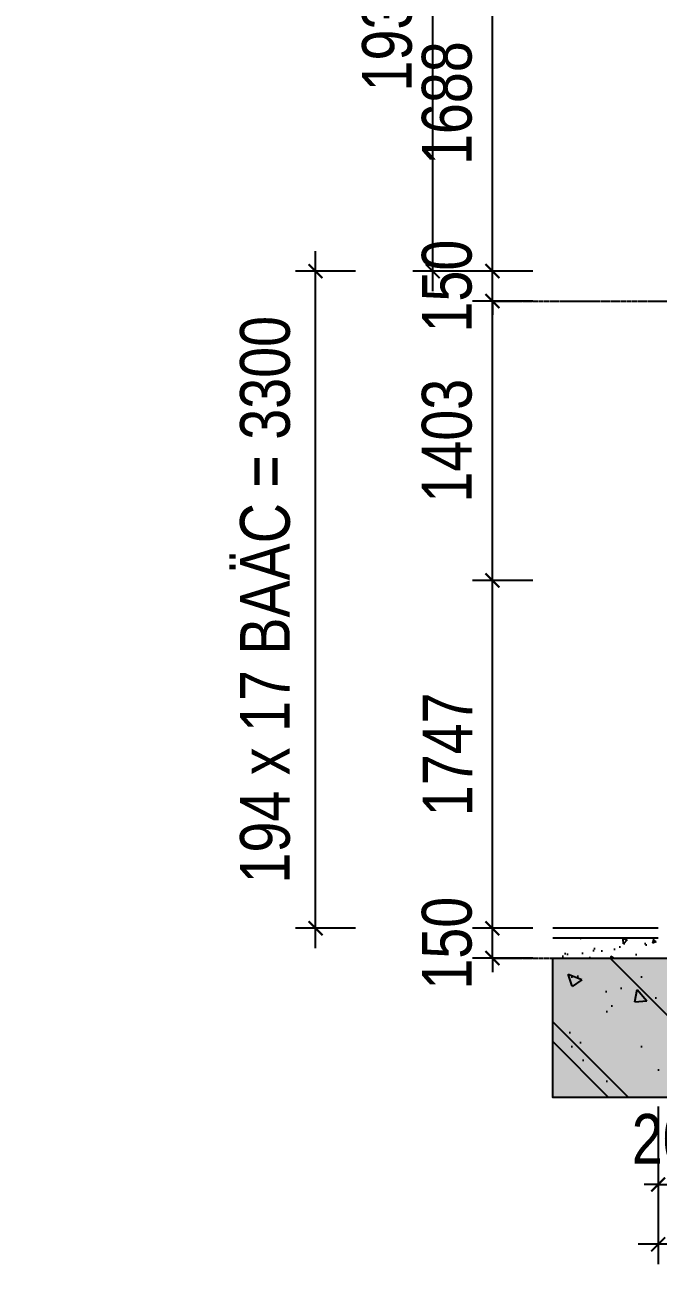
# Model space of a CAD drawing. Header units: millimetres. Extents: x 379264 to 1158416, y -283062 to 356890.
# Drawn here: x 707826 to 709416, y -65446 to -62334 of the extents above; entities that cross this region are included whole.
import ezdxf

# ---------------------------------------------------------------- set-up
doc = ezdxf.new("R2010")
doc.units = ezdxf.units.MM
doc.linetypes.add('BLOCK A - CHI TIET THANG 2$0$Center101', pattern=[13, 10, -1, 1, -1])
for name, color, linetype in [('11PM. DIM', 2, 'Continuous'), ('BLOCK A - CHI TIET THANG 2$0$Basement Grid Line', 250, 'BLOCK A - CHI TIET THANG 2$0$Center101'), ('BLOCK A - CHI TIET THANG 2$0$Concrete Hatch', 218, 'Continuous'), ('BLOCK A - CHI TIET THANG 2$0$Concrete Line', 6, 'Continuous'), ('BLOCK A - CHI TIET THANG 2$0$Concrete Solid', 216, 'Continuous'), ('BLOCK A - CHI TIET THANG 2$0$Hatch vat lieu', 252, 'Continuous'), ('BLOCK A - CHI TIET THANG 2$0$Net cat Tuong', 4, 'Continuous')]:
    doc.layers.add(name, color=color, linetype=linetype)
doc.styles.add('[PMDC2013]STYLE', font='arial.ttf', dxfattribs={"width": 0.8})
doc.dimstyles.new('BLOCK A - CHI TIET THANG 1$0$Dim 50 (A1-A2)', dxfattribs={"dimscale": 50, "dimtxt": 2.5, "dimasz": 0.7, "dimexe": 1, "dimexo": 1, "dimgap": 1, "dimtad": 1, "dimdec": 0, "dimzin": 12, "dimdsep": 46, "dimtxsty": '[PMDC2013]STYLE', "dimblk": 'ARCHTICK', "dimcen": 0, "dimdle": 1, "dimclrd": 2, "dimclre": 2, "dimclrt": 4, "dimadec": 0, "dimazin": 0, "dimtfac": 1, "dimtdec": 0, "dimtix": 1, "dimtmove": 2, "dimatfit": 3, "dimldrblk": 'ARCHTICK', "dimfxl": 1, "dimtolj": 1, "dimtzin": 0, "dimarcsym": 0})

# ---------------------------------------------------------------- blocks, each defined once
blk = doc.blocks.new('_ArchTick')
at = {"color": 0, "linetype": 'ByBlock', "const_width": 0.15}
blk.add_lwpolyline([(-0.5, -0.5), (0.5, 0.5)], dxfattribs=at)
blk = doc.blocks.new('*D1733')
at = {"layer": '11PM. DIM', "color": 2, "lineweight": -2, "transparency": 16777216}
for p, q in [((708555.7755853285, -64652.90308819509), (708555.7755853285, -62902.90308819507)), ((708655.7755853278, -62952.90308819507), (708505.7755853285, -62952.90308819507)), ((708655.7755853278, -64602.90308819509), (708505.7755853285, -64602.90308819509))]:
    blk.add_line(p, q, dxfattribs=at)
at = {"layer": 'Defpoints', "color": 0, "transparency": 16777216}
for p in [(708555.7755853285, -62952.90308819507), (708705.7755853278, -62952.90308819507), (708705.7755853278, -64602.90308819509)]:
    blk.add_point(p, dxfattribs=at)
at = {"layer": '11PM. DIM', "color": 2, "lineweight": -2, "transparency": 16777216, "xscale": 35, "yscale": 35, "zscale": 35}
for p, rotation in [((708555.7755853285, -62952.90308819507), 90), ((708555.7755853285, -64602.90308819509), 270)]:
    blk.add_blockref('_ArchTick', p, dxfattribs=dict(at, rotation=rotation))
at = {"layer": '11PM. DIM', "color": 4, "transparency": 16777216, "insert": (708429.5903875112, -63777.90308819527), "char_height": 125, "attachment_point": 5, "rotation": 90, "style": '[PMDC2013]STYLE'}
blk.add_mtext('\\A1;194 x 17 BAÄC = 3300', dxfattribs=at)
blk = doc.blocks.new('*D1734')
at = {"layer": '11PM. DIM', "color": 2, "lineweight": -2, "transparency": 16777216}
for p, q in [((708849.9191879118, -63002.90308819507), (708849.9191879118, -60652.90308819516)), ((708949.9191879113, -60702.90308819516), (708799.9191879118, -60702.90308819516)), ((708949.9191879113, -62952.90308819507), (708799.9191879118, -62952.90308819507))]:
    blk.add_line(p, q, dxfattribs=at)
at = {"layer": 'Defpoints', "color": 0, "transparency": 16777216}
for p in [(708849.9191879118, -60702.90308819516), (708999.9191879113, -60702.90308819516), (708999.9191879113, -62952.90308819507)]:
    blk.add_point(p, dxfattribs=at)
at = {"layer": '11PM. DIM', "color": 2, "lineweight": -2, "transparency": 16777216, "xscale": 35, "yscale": 35, "zscale": 35}
for p, rotation in [((708849.9191879118, -60702.90308819516), 90), ((708849.9191879118, -62952.90308819507), 270)]:
    blk.add_blockref('_ArchTick', p, dxfattribs=dict(at, rotation=rotation))
at = {"layer": '11PM. DIM', "color": 4, "transparency": 16777216, "insert": (708735.9270323864, -61827.90308819531), "char_height": 125, "attachment_point": 5, "rotation": 90, "style": '[PMDC2013]STYLE'}
blk.add_mtext('\\A1;193 x 24 baäc = 4500', dxfattribs=at)
blk = doc.blocks.new('*D1736')
at = {"layer": '11PM. DIM', "color": 2, "lineweight": -2, "transparency": 16777216}
for p, q in [((708999.9191879118, -64602.90308819507), (708999.9191879118, -64567.90308819507)), ((709101.2334292893, -64602.90308819507), (708949.9191879118, -64602.90308819507)), ((708999.9191879118, -64677.90308819513), (708999.9191879118, -64602.90308819507)), ((709101.2334292893, -64677.90308819513), (708949.9191879118, -64677.90308819513)), ((708999.9191879118, -64677.90308819513), (708999.9191879118, -64712.90308819513))]:
    blk.add_line(p, q, dxfattribs=at)
at = {"layer": 'Defpoints', "color": 0, "transparency": 16777216}
for p in [(708999.9191879118, -64602.90308819507), (709151.2334292893, -64602.90308819507), (709151.2334292893, -64677.90308819513)]:
    blk.add_point(p, dxfattribs=at)
at = {"layer": '11PM. DIM', "color": 2, "lineweight": -2, "transparency": 16777216, "xscale": 35, "yscale": 35, "zscale": 35}
for p, rotation in [((708999.9191879118, -64602.90308819507), 270), ((708999.9191879118, -64677.90308819513), 90)]:
    blk.add_blockref('_ArchTick', p, dxfattribs=dict(at, rotation=rotation))
at = {"layer": '11PM. DIM', "color": 4, "transparency": 16777216, "insert": (708886.0975644465, -64640.40308819529), "char_height": 125, "attachment_point": 5, "rotation": 90, "style": '[PMDC2013]STYLE'}
blk.add_mtext('\\A1;150', dxfattribs=at)
blk = doc.blocks.new('*D1737')
at = {"layer": '11PM. DIM', "color": 2, "lineweight": -2, "transparency": 16777216}
for p, q in [((708999.9191879118, -64652.90308819507), (708999.9191879118, -63679.37437601251)), ((709101.2334292893, -63729.37437601251), (708949.9191879118, -63729.37437601251)), ((709101.2334292893, -64602.90308819507), (708949.9191879118, -64602.90308819507))]:
    blk.add_line(p, q, dxfattribs=at)
at = {"layer": 'Defpoints', "color": 0, "transparency": 16777216}
for p in [(708999.9191879118, -63729.37437601251), (709151.2334292893, -63729.37437601251), (709151.2334292893, -64602.90308819507)]:
    blk.add_point(p, dxfattribs=at)
at = {"layer": '11PM. DIM', "color": 2, "lineweight": -2, "transparency": 16777216, "xscale": 35, "yscale": 35, "zscale": 35}
for p, rotation in [((708999.9191879118, -63729.37437601251), 90), ((708999.9191879118, -64602.90308819507), 270)]:
    blk.add_blockref('_ArchTick', p, dxfattribs=dict(at, rotation=rotation))
at = {"layer": '11PM. DIM', "color": 4, "transparency": 16777216, "insert": (708887.1633898217, -64166.13873210398), "char_height": 125, "attachment_point": 5, "rotation": 90, "style": '[PMDC2013]STYLE'}
blk.add_mtext('\\A1;1747', dxfattribs=at)
blk = doc.blocks.new('*D1738')
at = {"layer": '11PM. DIM', "color": 2, "lineweight": -2, "transparency": 16777216}
for p, q in [((708999.9191879118, -63779.37437601251), (708999.9191879118, -62977.90308819513)), ((709101.2334292893, -63027.90308819513), (708949.9191879118, -63027.90308819513)), ((709101.2334292893, -63729.37437601251), (708949.9191879118, -63729.37437601251))]:
    blk.add_line(p, q, dxfattribs=at)
at = {"layer": 'Defpoints', "color": 0, "transparency": 16777216}
for p in [(708999.9191879118, -63027.90308819513), (709151.2334292893, -63027.90308819513), (709151.2334292893, -63729.37437601251)]:
    blk.add_point(p, dxfattribs=at)
at = {"layer": '11PM. DIM', "color": 2, "lineweight": -2, "transparency": 16777216, "xscale": 35, "yscale": 35, "zscale": 35}
for p, rotation in [((708999.9191879118, -63027.90308819513), 90), ((708999.9191879118, -63729.37437601251), 270)]:
    blk.add_blockref('_ArchTick', p, dxfattribs=dict(at, rotation=rotation))
at = {"layer": '11PM. DIM', "color": 4, "transparency": 16777216, "insert": (708886.0549314314, -63378.63873210401), "char_height": 125, "attachment_point": 5, "rotation": 90, "style": '[PMDC2013]STYLE'}
blk.add_mtext('\\A1;1403', dxfattribs=at)
blk = doc.blocks.new('*D1739')
at = {"layer": '11PM. DIM', "color": 2, "lineweight": -2, "transparency": 16777216}
for p, q in [((708999.9191879118, -62952.90308819507), (708999.9191879118, -62917.90308819507)), ((709101.2334292893, -62952.90308819507), (708949.9191879118, -62952.90308819507)), ((708999.9191879118, -63027.90308819513), (708999.9191879118, -62952.90308819507)), ((709101.2334292893, -63027.90308819513), (708949.9191879118, -63027.90308819513)), ((708999.9191879118, -63027.90308819513), (708999.9191879118, -63062.90308819513))]:
    blk.add_line(p, q, dxfattribs=at)
at = {"layer": 'Defpoints', "color": 0, "transparency": 16777216}
for p in [(708999.9191879118, -62952.90308819507), (709151.2334292893, -62952.90308819507), (709151.2334292893, -63027.90308819513)]:
    blk.add_point(p, dxfattribs=at)
at = {"layer": '11PM. DIM', "color": 2, "lineweight": -2, "transparency": 16777216, "xscale": 35, "yscale": 35, "zscale": 35}
for p, rotation in [((708999.9191879118, -62952.90308819507), 270), ((708999.9191879118, -63027.90308819513), 90)]:
    blk.add_blockref('_ArchTick', p, dxfattribs=dict(at, rotation=rotation))
at = {"layer": '11PM. DIM', "color": 4, "transparency": 16777216, "insert": (708886.0975644465, -62990.40308819529), "char_height": 125, "attachment_point": 5, "rotation": 90, "style": '[PMDC2013]STYLE'}
blk.add_mtext('\\A1;150', dxfattribs=at)
blk = doc.blocks.new('*D1740')
at = {"layer": '11PM. DIM', "color": 2, "lineweight": -2, "transparency": 16777216}
for p, q in [((708999.9191879118, -63002.90308819507), (708999.9191879118, -62059.15308819509)), ((709101.2334292893, -62109.15308819509), (708949.9191879118, -62109.15308819509)), ((709101.2334292893, -62952.90308819507), (708949.9191879118, -62952.90308819507))]:
    blk.add_line(p, q, dxfattribs=at)
at = {"layer": 'Defpoints', "color": 0, "transparency": 16777216}
for p in [(708999.9191879118, -62109.15308819509), (709151.2334292893, -62109.15308819509), (709151.2334292893, -62952.90308819507)]:
    blk.add_point(p, dxfattribs=at)
at = {"layer": '11PM. DIM', "color": 2, "lineweight": -2, "transparency": 16777216, "xscale": 35, "yscale": 35, "zscale": 35}
for p, rotation in [((708999.9191879118, -62109.15308819509), 90), ((708999.9191879118, -62952.90308819507), 270)]:
    blk.add_blockref('_ArchTick', p, dxfattribs=dict(at, rotation=rotation))
at = {"layer": '11PM. DIM', "color": 4, "transparency": 16777216, "insert": (708886.0975644465, -62531.02808819527), "char_height": 125, "attachment_point": 5, "rotation": 90, "style": '[PMDC2013]STYLE'}
blk.add_mtext('\\A1;1688', dxfattribs=at)
blk = doc.blocks.new('*D1744')
at = {"layer": '11PM. DIM', "color": 2, "lineweight": -2, "transparency": 16777216}
for p, q in [((709416.2550891005, -65050.51255119033), (709416.2550891005, -65296.32994718266)), ((709516.2550891005, -65050.51255119033), (709516.2550891005, -65296.32994718266)), ((709416.2550891005, -65246.32994718266), (709381.2550891005, -65246.32994718266)), ((709416.2550891005, -65246.32994718266), (709516.2550891005, -65246.32994718266)), ((709516.2550891005, -65246.32994718266), (709551.2550891005, -65246.32994718266))]:
    blk.add_line(p, q, dxfattribs=at)
at = {"layer": 'Defpoints', "color": 0, "transparency": 16777216}
for p in [(709416.2550891005, -65000.51255119033), (709516.2550891005, -65000.51255119033), (709516.2550891005, -65246.32994718266)]:
    blk.add_point(p, dxfattribs=at)
at = {"layer": '11PM. DIM', "color": 2, "lineweight": -2, "transparency": 16777216, "xscale": 35, "yscale": 35, "zscale": 35}
blk.add_blockref('_ArchTick', (709416.2550891005, -65246.32994718266), dxfattribs=at)
at = {"layer": '11PM. DIM', "color": 2, "lineweight": -2, "transparency": 16777216, "xscale": 35, "yscale": 35, "zscale": 35, "rotation": 180}
blk.add_blockref('_ArchTick', (709516.2550891005, -65246.32994718266), dxfattribs=at)
at = {"layer": '11PM. DIM', "color": 4, "transparency": 16777216, "insert": (709466.2550891005, -65132.50832371745), "char_height": 125, "attachment_point": 5, "style": '[PMDC2013]STYLE'}
blk.add_mtext('\\A1;200', dxfattribs=at)
blk = doc.blocks.new('*D1748')
at = {"layer": '11PM. DIM', "color": 2, "lineweight": -2, "transparency": 16777216}
for p, q in [((709416.2550891005, -65050.51255119033), (709416.2550891005, -65446.32994718263)), ((712366.2550879961, -65050.51255119033), (712366.2550879961, -65446.32994718263)), ((712416.2550879961, -65396.32994718263), (709366.2550891005, -65396.32994718263))]:
    blk.add_line(p, q, dxfattribs=at)
at = {"layer": 'Defpoints', "color": 0, "transparency": 16777216}
for p in [(709416.2550891005, -65000.51255119033), (712366.2550879961, -65000.51255119033), (709416.2550891005, -65396.32994718263)]:
    blk.add_point(p, dxfattribs=at)
at = {"layer": '11PM. DIM', "color": 2, "lineweight": -2, "transparency": 16777216, "xscale": 35, "yscale": 35, "zscale": 35, "rotation": 180}
blk.add_blockref('_ArchTick', (709416.2550891005, -65396.32994718263), dxfattribs=at)
at = {"layer": '11PM. DIM', "color": 2, "lineweight": -2, "transparency": 16777216, "xscale": 35, "yscale": 35, "zscale": 35}
blk.add_blockref('_ArchTick', (712366.2550879961, -65396.32994718263), dxfattribs=at)
at = {"layer": '11PM. DIM', "color": 4, "transparency": 16777216, "insert": (710891.2550885483, -65282.50832371742), "char_height": 125, "attachment_point": 5, "style": '[PMDC2013]STYLE'}
blk.add_mtext('\\A1;5900', dxfattribs=at)
blk = doc.blocks.new('*U1684')
at = {"layer": 'BLOCK A - CHI TIET THANG 2$0$Concrete Hatch'}
h = blk.add_hatch(dxfattribs=at)
h.set_pattern_fill('CONCRETE', color=256, scale=100, style=0, pattern_type=2)
h.set_pattern_definition([(45, (-7899.999999999999, -649.9999999999999), (-353.5533905932737, 353.5533905932738), []), (45, (-7899.999999999999, -549.9999999999999), (-707.1067811865474, 707.1067811865476), []), (49.99999999999999, (-7899.999999999999, -649.9999999999999), (717.2601826007534, -62.75213498259511), [75, -825]), (355, (-7899.999999999999, -649.9999999999999), (-138.751333613, 752.1921337000118), [60, -660]), (100.4514, (-7840.228319999999, -655.2293399999999), (578.5093817140216, 689.4395420609536), [63.74019000000001, -701.142112]), (46.18420000000001, (-7899.999999999999, -449.9999999999999), (1067.241048625644, -165.5190143290181), [112.5, -1237.5]), (96.6356, (-7811.063254999999, -463.7933069999999), (934.6627055487033, 974.1178709004417), [95.610288, -1051.713]), (351.1842, (-7899.999999999999, -449.9999999999999), (934.6619451336272, 974.1186009253246), [90, -990]), (21, (-7799.999999999999, -499.9999999999999), (596.9070521184617, -402.6188906653388), [75, -825]), (326.0000000000001, (-7799.999999999999, -499.9999999999999), (243.3153319215817, 725.150045046853), [60, -660]), (71.4514, (-7750.257766999999, -533.5516059999999), (840.22262858149, 322.5304967099524), [63.74019000000001, -701.142112]), (37.50000000000001, (-7899.999999999999, -649.9999999999999), (12.15985531729067, 332.8938538313115), [0, -652, 0, -670, 0, -662.5]), (7.499999999999999, (-7899.999999999999, -649.9999999999999), (263.0695374421486, 394.4117118823602), [0, -382, 0, -637, 0, -252.5]), (327.5, (-8122.999999999999, -649.9999999999999), (533.8224361724091, -22.5548717343798), [0, -250, 0, -780, 0, -1035]), (317.5, (-8223, -649.9999999999999), (583.1861693423863, 100.1049823323176), [0, -325, 0, -518, 0, -735]), (0, (-7549.999999999999, -299.9999999999999), (0, 1750), [175, -1575]), (0, (-7024.999999999999, 50.00000000000011), (0, 1750), [175, -1575]), (0, (-7374.999999999999, 750), (0, 1750), [175, -700, 175, -700]), (90, (-7549.999999999999, -299.9999999999999), (-1750, 1.071565949253934e-13), [175, -1575]), (90, (-7374.999999999999, 750), (-1750, 1.071565949253934e-13), [175, -1575]), (90, (-6849.999999999999, 50.00000000000011), (-1750, 1.071565949253934e-13), [175, -1575]), (90, (-6499.999999999999, 575), (-1750, 1.071565949253934e-13), [175, -1575]), (135, (-7374.999999999999, -299.9999999999999), (-1750.03271489421, 1.77635683940025e-13), [247.52, -2227.4]), (135, (-7199.999999999999, 750), (-1750.03271489421, 1.77635683940025e-13), [247.52, -2227.4]), (45, (-7024.999999999999, 50.00000000000011), (1.77635683940025e-13, 1750.03271489421), [247.52, -494.97, 247.52, -1484.91]), (0, (-8250, -649.9999999999999), (175, 175), [-350, 0])])
h.paths.add_polyline_path([(-7899.999999999999, 50), (-7899.999999999999, -649.9999999999999), (50, -650), (50, 50)])
at = {"layer": 'BLOCK A - CHI TIET THANG 2$0$Concrete Solid'}
blk.add_hatch(color=256, dxfattribs=at).paths.add_polyline_path([(-7899.999999999999, 50), (-7899.999999999999, -649.9999999999999), (50, -650), (50, 50)])
at = {"layer": 'BLOCK A - CHI TIET THANG 2$0$Concrete Line'}
blk.add_lwpolyline([(-7899.999999999999, 50), (-7899.999999999999, -649.9999999999999), (50, -650), (50, 50)], close=True, dxfattribs=at)

msp = doc.modelspace()

# ---------------------------------------------------------------- hatches: boundary and pattern name
at = {"layer": 'BLOCK A - CHI TIET THANG 2$0$Hatch vat lieu'}
h = msp.add_hatch(dxfattribs=at)
h.set_pattern_fill('AR-CONC', color=256, scale=0.5, angle=180)
h.set_pattern_definition([(229.9999999999999, (708973.1137270661, -54600.98895859145), (-91.092334498002, 7.96954276945156), [9.52499999999995, -104.7749999999996]), (175, (708973.1137270661, -54600.98895859145), (17.62171071248465, -95.52842261951757), [7.619999999999981, -83.8202920849997]), (280.4514446999994, (708965.522723566, -54600.32483184146), (-73.47062354517665, -87.55887595609754), [8.095004399999942, -89.04512229999953]), (226.1841999999999, (708973.1137270661, -54626.38895859146), (-135.539520446065, 21.0211639663636), [14.28749999999997, -157.1624999999996]), (276.6355576099992, (708961.8187770661, -54624.63720859145), (-118.7020670257515, -123.7130622988607), [12.14251156999993, -133.5678040799988]), (171.18415117, (708973.1137270661, -54626.38895859146), (-118.7020670324885, -123.7130622927663), [11.42998353499997, -125.7298659599997]), (200.9999999999999, (708960.413727066, -54620.03895859145), (-75.80719563456624, 51.13259909354382), [9.524999999999952, -104.7749999999996]), (146, (708960.413727066, -54620.03895859145), (-30.90101417382355, -92.09398306115963), [7.619999999999999, -83.81999999999998]), (251.4514449999999, (708954.096460766, -54615.77790864145), (-106.7082096393581, -40.9613844429526), [8.09500439999994, -89.04496879999951]), (217.5, (708973.1137270661, -54600.98895859145), (-1.544301625295916, -42.27751943657655), [0, -82.80399999999973, 0, -85.08999999999973, 0, -84.13749999999973]), (187.4999999999994, (708973.1137270661, -54600.98895859145), (-33.40983125515288, -50.09028740905975), [0, -48.51399999999992, 0, -80.89899999999984, 0, -32.06749999999992]), (147.4999999999999, (709001.4347270661, -54600.98895859145), (-67.7952975834357, 2.864371996336734), [0, -31.74999999999979, 0, -99.05999999999935, 0, -131.4449999999983]), (137.5, (709014.134727066, -54600.98895859145), (-74.06459069300902, -12.7132455166665), [0, -41.27499999999996, 0, -65.78599999999993, 0, -93.34499999999993])])
h.paths.add_polyline_path([(709416.2550880738, -64677.90308819502), (709416.2550880738, -64627.90308819499), (709151.2334292891, -64627.90308819499), (709151.2334292891, -64677.90308819503)])

# ---------------------------------------------------------------- linework, layer by layer
at = {"layer": 'BLOCK A - CHI TIET THANG 2$0$Basement Grid Line'}
for p, q in [((708999.9191879113, -63027.90308819512), (712885.5038598306, -63027.90308819513)), ((708999.9191879113, -64677.90308819512), (713016.2550908871, -64677.90308819513))]:
    msp.add_line(p, q, dxfattribs=at)
at = {"layer": 'BLOCK A - CHI TIET THANG 2$0$Hatch vat lieu'}
msp.add_lwpolyline([(709416.2550891005, -64602.90308819506), (709151.2334292891, -64602.90308819506)], dxfattribs=at)
at = {"layer": 'BLOCK A - CHI TIET THANG 2$0$Net cat Tuong'}
msp.add_lwpolyline([(709416.2550891005, -64627.90308819506), (709151.2334292891, -64627.90308819506)], dxfattribs=at)

# ---------------------------------------------------------------- block references
at = {"xscale": -0.5, "yscale": 0.5, "zscale": 0.5}
msp.add_blockref('*U1684', (709176.2334292891, -64702.9030881951), dxfattribs=at)

# ---------------------------------------------------------------- dimensions: what is measured, and where the dimension line sits
at = {"layer": '11PM. DIM'}
for base, p1, p2, text, picture, middle in [((708849.9191879118, -60702.90308819516), (708999.9191879111, -62952.90308819505), (708999.9191879111, -60702.90308819513), '193 x 24 baäc = <>', '*D1734', (708735.9270323864, -61827.90308819531)), ((708555.7755853285, -62952.90308819507), (708705.7755853275, -64602.90308819506), (708705.7755853275, -62952.90308819505), '194 x 17 BAÄC = <>', '*D1733', (708429.5903875112, -63777.90308819527))]:
    dim = msp.add_linear_dim(base=base, p1=p1, p2=p2, angle=270, text=text, dimstyle='BLOCK A - CHI TIET THANG 1$0$Dim 50 (A1-A2)', override={"dimlfac": 2}, dxfattribs=at)
    dim.commit()
    dim.dimension.update_dxf_attribs({"geometry": picture, "text_midpoint": middle})
for base, p1, p2, picture, middle in [((708999.9191879118, -62109.15308819509), (709151.2334292891, -62952.90308819505), (709151.2334292891, -62109.15308819506), '*D1740', (708886.0975644465, -62531.02808819527)), ((708999.9191879118, -62952.90308819507), (709151.2334292891, -63027.9030881951), (709151.2334292891, -62952.90308819505), '*D1739', (708886.0975644465, -62990.40308819529)), ((708999.9191879118, -63027.90308819513), (709151.2334292891, -63729.37437601248), (709151.2334292891, -63027.9030881951), '*D1738', (708886.0549314314, -63378.63873210401)), ((708999.9191879118, -63729.37437601251), (709151.2334292891, -64602.90308819505), (709151.2334292891, -63729.37437601248), '*D1737', (708887.1633898217, -64166.13873210398)), ((708999.9191879118, -64602.90308819507), (709151.2334292891, -64677.9030881951), (709151.2334292891, -64602.90308819505), '*D1736', (708886.0975644465, -64640.40308819529))]:
    dim = msp.add_linear_dim(base=base, p1=p1, p2=p2, angle=270, dimstyle='BLOCK A - CHI TIET THANG 1$0$Dim 50 (A1-A2)', override={"dimlfac": 2}, dxfattribs=at)
    dim.commit()
    dim.dimension.update_dxf_attribs({"geometry": picture, "text_midpoint": middle})
for base, p1, p2, picture, middle in [((709516.2550891005, -65246.32994718266), (709416.2550891005, -65000.51255119033), (709516.2550891005, -65000.51255119033), '*D1744', (709466.2550891005, -65132.50832371745)), ((709416.2550891005, -65396.32994718263), (712366.2550879961, -65000.51255119033), (709416.2550891005, -65000.51255119033), '*D1748', (710891.2550885483, -65282.50832371742))]:
    dim = msp.add_linear_dim(base=base, p1=p1, p2=p2, dimstyle='BLOCK A - CHI TIET THANG 1$0$Dim 50 (A1-A2)', override={"dimlfac": 2}, dxfattribs=at)
    dim.commit()
    dim.dimension.update_dxf_attribs({"geometry": picture, "text_midpoint": middle})

doc.saveas('drawing.dxf')
